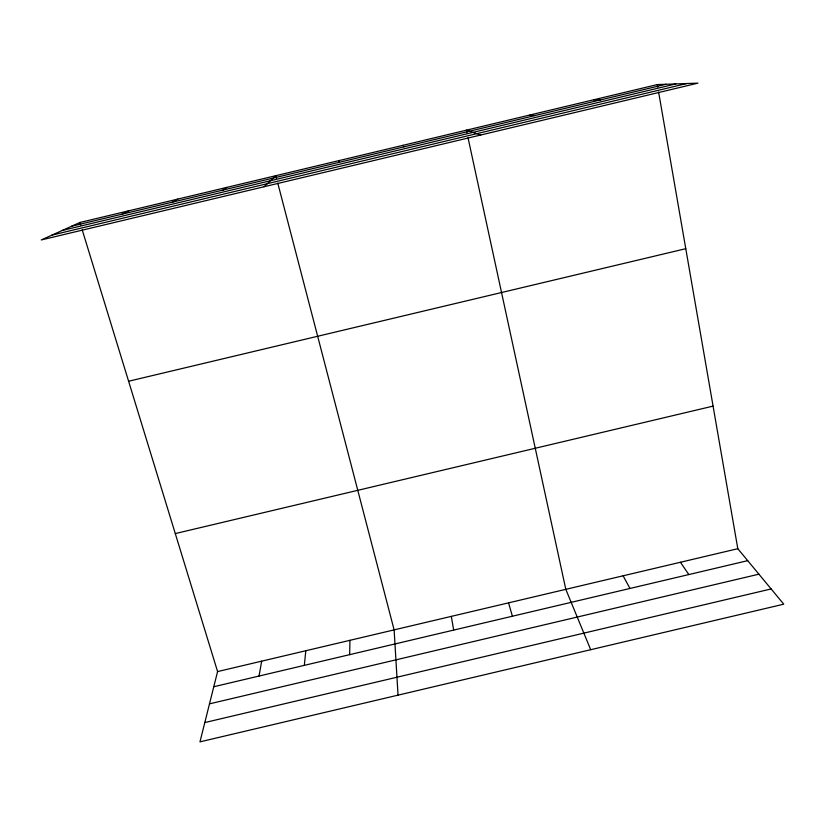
<?xml version="1.0" encoding="UTF-8"?>
<svg xmlns="http://www.w3.org/2000/svg" width="825" height="825" viewBox="0 0 825 825"><rect width="100%" height="100%" fill="white"/><g stroke="black" fill="none" stroke-linecap="round" stroke-linejoin="round"><path stroke-width="1.24" d="M349.635 654.658L349.955 640.313M304.332 665.352L305.807 650.75M259.05 676.046L261.68 661.165M82.211 229.866L217.583 671.581L199.97 741.861L783.75 604.178L737.808 548.708L658.608 92.049M338.652 162.443L339.312 160.524M264 186.759L275.849 175.684L276.499 178.179M222.874 190.101L226.834 187.388M172.456 202.135L177.849 199.093M122.059 214.17L128.886 210.787M79.953 222.472L41.25 239.951L697.96 83.139L657.319 84.583L79.953 222.472L80.706 224.936M71.692 226.205L665.981 84.274M62.308 230.443L675.84 83.923M51.975 235.104L686.689 83.542M128.607 381.243L685.781 248.696M175.292 533.579L713.078 406.117M217.583 671.581L737.808 548.708M213.778 686.74L747.708 560.66M209.488 703.859L758.907 574.179M204.806 722.566L771.138 588.947M593.629 99.794L600.425 99.928M529.98 114.995L534.909 115.572M480.728 135.011L466.383 130.175L466.929 132.701M402.827 145.355L404.023 146.829M680.439 562.258L688.823 574.561M623.102 575.798L629.98 588.462M590.69 649.708L565.806 589.328L468.022 137.734M508.54 602.858L512.397 616.223M277.788 183.16L394.123 629.887L398.042 695.145M657.319 84.583L657.742 87.068M451.316 616.378L453.668 630.094"/></g></svg>
